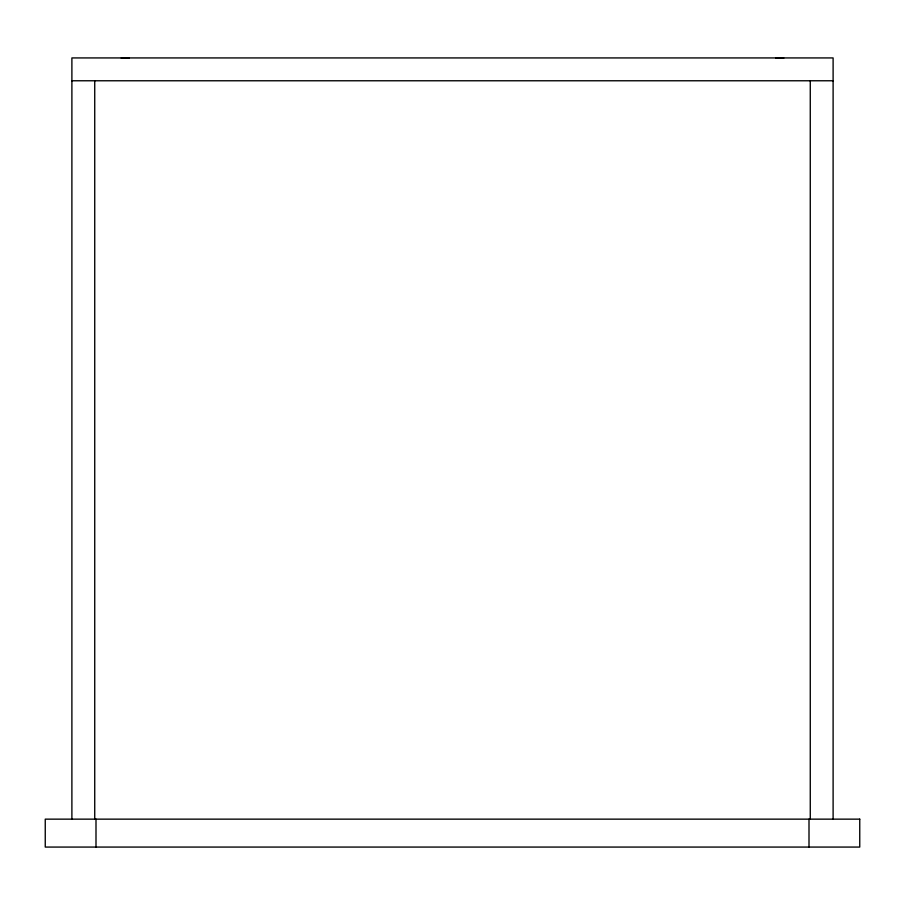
<?xml version="1.0" encoding="UTF-8"?>
<svg xmlns="http://www.w3.org/2000/svg" width="905" height="905" viewBox="0 0 905 905"><rect width="100%" height="100%" fill="white"/><g stroke="black" fill="none" stroke-linecap="round" stroke-linejoin="round"><path stroke-width="1.36" d="M71.891 80.771L833.109 80.771M833.109 819.149L833.109 57.931L71.891 57.931L71.891 819.149M810.269 80.771L810.269 819.149M809.002 819.149L809.002 847.069M95.998 819.149L95.998 847.069M94.731 80.771L94.731 819.149M775.857 58.09A50.748 50.748 0 0 1 783.787 58.09M121.213 58.09A50.748 50.748 0 0 1 129.144 58.09M859.75 819.149L45.25 819.149L45.25 847.069L859.75 847.069L859.75 819.149"/></g></svg>
